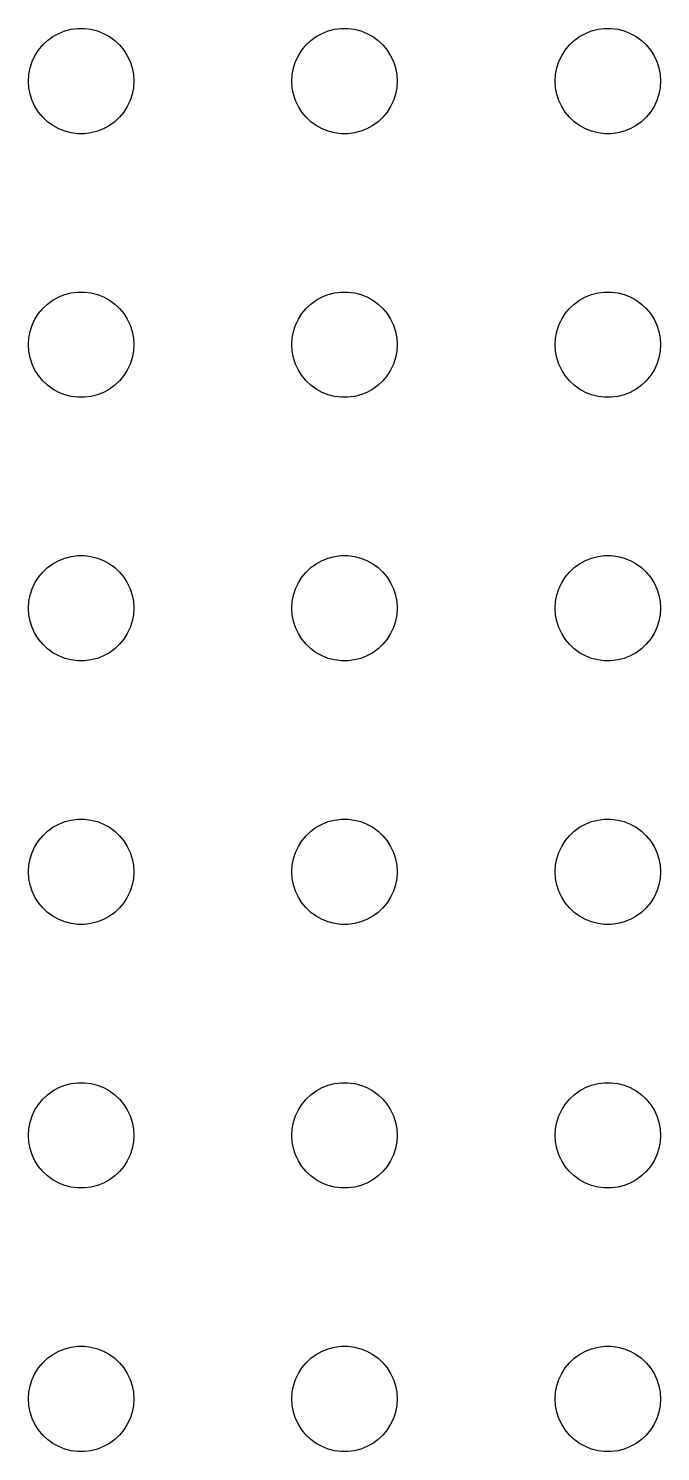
# Model space of a CAD drawing. Header units: metres. Extents: x -172 to 172, y -172 to 172.
# Drawn here: x 42 to 78, y -93 to -12 of the extents above; entities that cross this region are included whole.
import ezdxf

# ---------------------------------------------------------------- set-up
doc = ezdxf.new("R2010")
doc.units = ezdxf.units.M

msp = doc.modelspace()

# ---------------------------------------------------------------- linework, layer by layer
for p, q in [((43.7227, -12.2855), (44.0729, -12.1468)), ((44.0729, -12.1468), (44.4379, -12.0531)), ((44.4379, -12.0531), (44.8116, -12.0059)), ((44.8116, -12.0059), (45.1884, -12.0059)), ((45.1884, -12.0059), (45.5621, -12.0531)), ((45.5621, -12.0531), (45.927, -12.1468)), ((45.927, -12.1468), (46.2773, -12.2855)), ((58.7227, -12.2855), (59.0729, -12.1468)), ((59.0729, -12.1468), (59.4379, -12.0531)), ((59.4379, -12.0531), (59.8116, -12.0059)), ((59.8116, -12.0059), (60.1884, -12.0059)), ((60.1884, -12.0059), (60.5621, -12.0531)), ((60.5621, -12.0531), (60.927, -12.1468)), ((60.927, -12.1468), (61.2773, -12.2855)), ((73.7227, -12.2855), (74.073, -12.1468)), ((74.073, -12.1468), (74.4379, -12.0531)), ((74.4379, -12.0531), (74.8116, -12.0059)), ((74.8116, -12.0059), (75.1884, -12.0059)), ((75.1884, -12.0059), (75.5621, -12.0531)), ((75.5621, -12.0531), (75.927, -12.1468)), ((75.927, -12.1468), (76.2773, -12.2855)), ((42.5729, -13.2366), (42.8131, -12.9464)), ((42.8131, -12.9464), (43.0877, -12.6884)), ((43.0877, -12.6884), (43.3925, -12.467)), ((43.3925, -12.467), (43.7227, -12.2855)), ((46.2773, -12.2855), (46.6075, -12.467)), ((46.6075, -12.467), (46.9123, -12.6884)), ((46.9123, -12.6884), (47.1869, -12.9464)), ((47.1869, -12.9464), (47.427, -13.2366)), ((57.5729, -13.2366), (57.8131, -12.9464)), ((57.8131, -12.9464), (58.0877, -12.6884)), ((58.0877, -12.6884), (58.3925, -12.467)), ((58.3925, -12.467), (58.7227, -12.2855)), ((61.2773, -12.2855), (61.6075, -12.467)), ((61.6075, -12.467), (61.9123, -12.6884)), ((61.9123, -12.6884), (62.1869, -12.9464)), ((62.1869, -12.9464), (62.427, -13.2366)), ((72.573, -13.2366), (72.8131, -12.9464)), ((72.8131, -12.9464), (73.0877, -12.6884)), ((73.0877, -12.6884), (73.3925, -12.467)), ((73.3925, -12.467), (73.7227, -12.2855)), ((76.2773, -12.2855), (76.6075, -12.467)), ((76.6075, -12.467), (76.9123, -12.6884)), ((76.9123, -12.6884), (77.1869, -12.9464)), ((77.1869, -12.9464), (77.427, -13.2366)), ((42.2107, -13.8956), (42.3711, -13.5547)), ((42.3711, -13.5547), (42.5729, -13.2366)), ((47.427, -13.2366), (47.6289, -13.5547)), ((47.6289, -13.5547), (47.7893, -13.8956)), ((57.2107, -13.8956), (57.3711, -13.5547)), ((57.3711, -13.5547), (57.5729, -13.2366)), ((62.427, -13.2366), (62.6289, -13.5547)), ((62.6289, -13.5547), (62.7893, -13.8956)), ((72.2107, -13.8956), (72.3711, -13.5547)), ((72.3711, -13.5547), (72.573, -13.2366)), ((77.427, -13.2366), (77.6289, -13.5547)), ((77.6289, -13.5547), (77.7893, -13.8956)), ((42.0237, -14.624), (42.0942, -14.2539)), ((42.0942, -14.2539), (42.2107, -13.8956)), ((47.7893, -13.8956), (47.9057, -14.2539)), ((47.9057, -14.2539), (47.9763, -14.624)), ((57.0237, -14.624), (57.0942, -14.2539)), ((57.0942, -14.2539), (57.2107, -13.8956)), ((62.7893, -13.8956), (62.9057, -14.2539)), ((62.9057, -14.2539), (62.9763, -14.624)), ((72.0237, -14.624), (72.0943, -14.2539)), ((72.0943, -14.2539), (72.2107, -13.8956)), ((77.7893, -13.8956), (77.9057, -14.2539)), ((77.9057, -14.2539), (77.9763, -14.624)), ((42, -15), (42.0237, -14.624)), ((42.0237, -15.376), (42, -15)), ((42.0942, -15.7461), (42.0237, -15.376)), ((47.9763, -15.376), (47.9057, -15.7461)), ((47.9763, -14.624), (48, -15)), ((48, -15), (47.9763, -15.376)), ((57, -15), (57.0237, -14.624)), ((57.0237, -15.376), (57, -15)), ((57.0942, -15.7461), (57.0237, -15.376)), ((62.9763, -15.376), (62.9057, -15.7461)), ((62.9763, -14.624), (63, -15)), ((63, -15), (62.9763, -15.376)), ((72, -15), (72.0237, -14.624)), ((72.0237, -15.376), (72, -15)), ((72.0943, -15.7461), (72.0237, -15.376)), ((77.9763, -15.376), (77.9057, -15.7461)), ((77.9763, -14.624), (78, -15)), ((78, -15), (77.9763, -15.376)), ((42.2107, -16.1044), (42.0942, -15.7461)), ((42.3711, -16.4453), (42.2107, -16.1044)), ((47.7893, -16.1044), (47.6289, -16.4453)), ((47.9057, -15.7461), (47.7893, -16.1044)), ((57.2107, -16.1044), (57.0942, -15.7461)), ((57.3711, -16.4453), (57.2107, -16.1044)), ((62.7893, -16.1044), (62.6289, -16.4453)), ((62.9057, -15.7461), (62.7893, -16.1044)), ((72.2107, -16.1044), (72.0943, -15.7461)), ((72.3711, -16.4453), (72.2107, -16.1044)), ((77.7893, -16.1044), (77.6289, -16.4453)), ((77.9057, -15.7461), (77.7893, -16.1044)), ((42.5729, -16.7634), (42.3711, -16.4453)), ((42.8131, -17.0536), (42.5729, -16.7634)), ((47.427, -16.7634), (47.1869, -17.0536)), ((47.6289, -16.4453), (47.427, -16.7634)), ((57.5729, -16.7634), (57.3711, -16.4453)), ((57.8131, -17.0536), (57.5729, -16.7634)), ((62.427, -16.7634), (62.1869, -17.0536)), ((62.6289, -16.4453), (62.427, -16.7634)), ((72.573, -16.7634), (72.3711, -16.4453)), ((72.8131, -17.0536), (72.573, -16.7634)), ((77.427, -16.7634), (77.1869, -17.0536)), ((77.6289, -16.4453), (77.427, -16.7634)), ((43.0877, -17.3115), (42.8131, -17.0536)), ((43.3925, -17.533), (43.0877, -17.3115)), ((43.7227, -17.7145), (43.3925, -17.533)), ((44.0729, -17.8532), (43.7227, -17.7145)), ((46.2773, -17.7145), (45.927, -17.8532)), ((46.6075, -17.533), (46.2773, -17.7145)), ((46.9123, -17.3115), (46.6075, -17.533)), ((47.1869, -17.0536), (46.9123, -17.3115)), ((58.0877, -17.3115), (57.8131, -17.0536)), ((58.3925, -17.533), (58.0877, -17.3115)), ((58.7227, -17.7145), (58.3925, -17.533)), ((59.0729, -17.8532), (58.7227, -17.7145)), ((61.2773, -17.7145), (60.927, -17.8532)), ((61.6075, -17.533), (61.2773, -17.7145)), ((61.9123, -17.3115), (61.6075, -17.533)), ((62.1869, -17.0536), (61.9123, -17.3115)), ((73.0877, -17.3115), (72.8131, -17.0536)), ((73.3925, -17.533), (73.0877, -17.3115)), ((73.7227, -17.7145), (73.3925, -17.533)), ((74.073, -17.8532), (73.7227, -17.7145)), ((76.2773, -17.7145), (75.927, -17.8532)), ((76.6075, -17.533), (76.2773, -17.7145)), ((76.9123, -17.3115), (76.6075, -17.533)), ((77.1869, -17.0536), (76.9123, -17.3115)), ((44.4379, -17.9469), (44.0729, -17.8532)), ((44.8116, -17.9941), (44.4379, -17.9469)), ((45.1884, -17.9941), (44.8116, -17.9941)), ((45.5621, -17.9469), (45.1884, -17.9941)), ((45.927, -17.8532), (45.5621, -17.9469)), ((59.4379, -17.9469), (59.0729, -17.8532)), ((59.8116, -17.9941), (59.4379, -17.9469)), ((60.1884, -17.9941), (59.8116, -17.9941)), ((60.5621, -17.9469), (60.1884, -17.9941)), ((60.927, -17.8532), (60.5621, -17.9469)), ((74.4379, -17.9469), (74.073, -17.8532)), ((74.8116, -17.9941), (74.4379, -17.9469)), ((75.1884, -17.9941), (74.8116, -17.9941)), ((75.5621, -17.9469), (75.1884, -17.9941)), ((75.927, -17.8532), (75.5621, -17.9469)), ((43.0877, -27.6884), (43.3925, -27.467)), ((43.3925, -27.467), (43.7227, -27.2855)), ((43.7227, -27.2855), (44.0729, -27.1468)), ((44.0729, -27.1468), (44.4379, -27.0531)), ((44.4379, -27.0531), (44.8116, -27.0059)), ((44.8116, -27.0059), (45.1884, -27.0059)), ((45.1884, -27.0059), (45.5621, -27.0531)), ((45.5621, -27.0531), (45.927, -27.1468)), ((45.927, -27.1468), (46.2773, -27.2855)), ((46.2773, -27.2855), (46.6075, -27.467)), ((46.6075, -27.467), (46.9123, -27.6884)), ((58.0877, -27.6884), (58.3925, -27.467)), ((58.3925, -27.467), (58.7227, -27.2855)), ((58.7227, -27.2855), (59.0729, -27.1468)), ((59.0729, -27.1468), (59.4379, -27.0531)), ((59.4379, -27.0531), (59.8116, -27.0059)), ((59.8116, -27.0059), (60.1884, -27.0059)), ((60.1884, -27.0059), (60.5621, -27.0531)), ((60.5621, -27.0531), (60.927, -27.1468)), ((60.927, -27.1468), (61.2773, -27.2855)), ((61.2773, -27.2855), (61.6075, -27.467)), ((61.6075, -27.467), (61.9123, -27.6884)), ((73.0877, -27.6884), (73.3925, -27.467)), ((73.3925, -27.467), (73.7227, -27.2855)), ((73.7227, -27.2855), (74.073, -27.1468)), ((74.073, -27.1468), (74.4379, -27.0531)), ((74.4379, -27.0531), (74.8116, -27.0059)), ((74.8116, -27.0059), (75.1884, -27.0059)), ((75.1884, -27.0059), (75.5621, -27.0531)), ((75.5621, -27.0531), (75.927, -27.1468)), ((75.927, -27.1468), (76.2773, -27.2855)), ((76.2773, -27.2855), (76.6075, -27.467)), ((76.6075, -27.467), (76.9123, -27.6884)), ((42.3711, -28.5547), (42.5729, -28.2366)), ((42.5729, -28.2366), (42.8131, -27.9464)), ((42.8131, -27.9464), (43.0877, -27.6884)), ((46.9123, -27.6884), (47.1869, -27.9464)), ((47.1869, -27.9464), (47.427, -28.2366)), ((47.427, -28.2366), (47.6289, -28.5547)), ((57.3711, -28.5547), (57.5729, -28.2366)), ((57.5729, -28.2366), (57.8131, -27.9464)), ((57.8131, -27.9464), (58.0877, -27.6884)), ((61.9123, -27.6884), (62.1869, -27.9464)), ((62.1869, -27.9464), (62.427, -28.2366)), ((62.427, -28.2366), (62.6289, -28.5547)), ((72.3711, -28.5547), (72.573, -28.2366)), ((72.573, -28.2366), (72.8131, -27.9464)), ((72.8131, -27.9464), (73.0877, -27.6884)), ((76.9123, -27.6884), (77.1869, -27.9464)), ((77.1869, -27.9464), (77.427, -28.2366)), ((77.427, -28.2366), (77.6289, -28.5547)), ((42.0942, -29.2539), (42.2107, -28.8956)), ((42.2107, -28.8956), (42.3711, -28.5547)), ((47.6289, -28.5547), (47.7893, -28.8956)), ((47.7893, -28.8956), (47.9057, -29.2539)), ((57.0942, -29.2539), (57.2107, -28.8956)), ((57.2107, -28.8956), (57.3711, -28.5547)), ((62.6289, -28.5547), (62.7893, -28.8956)), ((62.7893, -28.8956), (62.9057, -29.2539)), ((72.0943, -29.2539), (72.2107, -28.8956)), ((72.2107, -28.8956), (72.3711, -28.5547)), ((77.6289, -28.5547), (77.7893, -28.8956)), ((77.7893, -28.8956), (77.9057, -29.2539)), ((42, -30), (42.0237, -29.624)), ((42.0237, -29.624), (42.0942, -29.2539)), ((47.9057, -29.2539), (47.9763, -29.624)), ((47.9763, -29.624), (48, -30)), ((57, -30), (57.0237, -29.624)), ((57.0237, -29.624), (57.0942, -29.2539)), ((62.9057, -29.2539), (62.9763, -29.624)), ((62.9763, -29.624), (63, -30)), ((72, -30), (72.0237, -29.624)), ((72.0237, -29.624), (72.0943, -29.2539)), ((77.9057, -29.2539), (77.9763, -29.624)), ((77.9763, -29.624), (78, -30)), ((42.0237, -30.376), (42, -30)), ((42.0942, -30.7461), (42.0237, -30.376)), ((42.2107, -31.1044), (42.0942, -30.7461)), ((47.9057, -30.7461), (47.7893, -31.1044)), ((47.9763, -30.376), (47.9057, -30.7461)), ((48, -30), (47.9763, -30.376)), ((57.0237, -30.376), (57, -30)), ((57.0942, -30.7461), (57.0237, -30.376)), ((57.2107, -31.1044), (57.0942, -30.7461)), ((62.9057, -30.7461), (62.7893, -31.1044)), ((62.9763, -30.376), (62.9057, -30.7461)), ((63, -30), (62.9763, -30.376)), ((72.0237, -30.376), (72, -30)), ((72.0943, -30.7461), (72.0237, -30.376)), ((72.2107, -31.1044), (72.0943, -30.7461)), ((77.9057, -30.7461), (77.7893, -31.1044)), ((77.9763, -30.376), (77.9057, -30.7461)), ((78, -30), (77.9763, -30.376)), ((42.3711, -31.4453), (42.2107, -31.1044)), ((42.5729, -31.7634), (42.3711, -31.4453)), ((47.6289, -31.4453), (47.427, -31.7634)), ((47.7893, -31.1044), (47.6289, -31.4453)), ((57.3711, -31.4453), (57.2107, -31.1044)), ((57.5729, -31.7634), (57.3711, -31.4453)), ((62.6289, -31.4453), (62.427, -31.7634)), ((62.7893, -31.1044), (62.6289, -31.4453)), ((72.3711, -31.4453), (72.2107, -31.1044)), ((72.573, -31.7634), (72.3711, -31.4453)), ((77.6289, -31.4453), (77.427, -31.7634)), ((77.7893, -31.1044), (77.6289, -31.4453)), ((42.8131, -32.0536), (42.5729, -31.7634)), ((43.0877, -32.3115), (42.8131, -32.0536)), ((43.3925, -32.533), (43.0877, -32.3115)), ((46.9123, -32.3115), (46.6075, -32.533)), ((47.1869, -32.0536), (46.9123, -32.3115)), ((47.427, -31.7634), (47.1869, -32.0536)), ((57.8131, -32.0536), (57.5729, -31.7634)), ((58.0877, -32.3115), (57.8131, -32.0536)), ((58.3925, -32.533), (58.0877, -32.3115)), ((61.9123, -32.3115), (61.6075, -32.533)), ((62.1869, -32.0536), (61.9123, -32.3115)), ((62.427, -31.7634), (62.1869, -32.0536)), ((72.8131, -32.0536), (72.573, -31.7634)), ((73.0877, -32.3115), (72.8131, -32.0536)), ((73.3925, -32.533), (73.0877, -32.3115)), ((76.9123, -32.3115), (76.6075, -32.533)), ((77.1869, -32.0536), (76.9123, -32.3115)), ((77.427, -31.7634), (77.1869, -32.0536)), ((43.7227, -32.7145), (43.3925, -32.533)), ((44.0729, -32.8532), (43.7227, -32.7145)), ((44.4379, -32.9469), (44.0729, -32.8532)), ((44.8116, -32.9941), (44.4379, -32.9469)), ((45.1884, -32.9941), (44.8116, -32.9941)), ((45.5621, -32.9469), (45.1884, -32.9941)), ((45.927, -32.8532), (45.5621, -32.9469)), ((46.2773, -32.7145), (45.927, -32.8532)), ((46.6075, -32.533), (46.2773, -32.7145)), ((58.7227, -32.7145), (58.3925, -32.533)), ((59.0729, -32.8532), (58.7227, -32.7145)), ((59.4379, -32.9469), (59.0729, -32.8532)), ((59.8116, -32.9941), (59.4379, -32.9469)), ((60.1884, -32.9941), (59.8116, -32.9941)), ((60.5621, -32.9469), (60.1884, -32.9941)), ((60.927, -32.8532), (60.5621, -32.9469)), ((61.2773, -32.7145), (60.927, -32.8532)), ((61.6075, -32.533), (61.2773, -32.7145)), ((73.7227, -32.7145), (73.3925, -32.533)), ((74.073, -32.8532), (73.7227, -32.7145)), ((74.4379, -32.9469), (74.073, -32.8532)), ((74.8116, -32.9941), (74.4379, -32.9469)), ((75.1884, -32.9941), (74.8116, -32.9941)), ((75.5621, -32.9469), (75.1884, -32.9941)), ((75.927, -32.8532), (75.5621, -32.9469)), ((76.2773, -32.7145), (75.927, -32.8532)), ((76.6075, -32.533), (76.2773, -32.7145)), ((44.0729, -42.1468), (44.4379, -42.0531)), ((44.4379, -42.0531), (44.8116, -42.0059)), ((44.8116, -42.0059), (45.1884, -42.0059)), ((45.1884, -42.0059), (45.5621, -42.0531)), ((45.5621, -42.0531), (45.927, -42.1468)), ((59.0729, -42.1468), (59.4379, -42.0531)), ((59.4379, -42.0531), (59.8116, -42.0059)), ((59.8116, -42.0059), (60.1884, -42.0059)), ((60.1884, -42.0059), (60.5621, -42.0531)), ((60.5621, -42.0531), (60.927, -42.1468)), ((74.073, -42.1468), (74.4379, -42.0531)), ((74.4379, -42.0531), (74.8116, -42.0059)), ((74.8116, -42.0059), (75.1884, -42.0059)), ((75.1884, -42.0059), (75.5621, -42.0531)), ((75.5621, -42.0531), (75.927, -42.1468)), ((42.8131, -42.9464), (43.0877, -42.6885)), ((43.0877, -42.6885), (43.3925, -42.467)), ((43.3925, -42.467), (43.7227, -42.2855)), ((43.7227, -42.2855), (44.0729, -42.1468)), ((45.927, -42.1468), (46.2773, -42.2855)), ((46.2773, -42.2855), (46.6075, -42.467)), ((46.6075, -42.467), (46.9123, -42.6885)), ((46.9123, -42.6885), (47.1869, -42.9464)), ((57.8131, -42.9464), (58.0877, -42.6885)), ((58.0877, -42.6885), (58.3925, -42.467)), ((58.3925, -42.467), (58.7227, -42.2855)), ((58.7227, -42.2855), (59.0729, -42.1468)), ((60.927, -42.1468), (61.2773, -42.2855)), ((61.2773, -42.2855), (61.6075, -42.467)), ((61.6075, -42.467), (61.9123, -42.6885)), ((61.9123, -42.6885), (62.1869, -42.9464)), ((72.8131, -42.9464), (73.0877, -42.6885)), ((73.0877, -42.6885), (73.3925, -42.467)), ((73.3925, -42.467), (73.7227, -42.2855)), ((73.7227, -42.2855), (74.073, -42.1468)), ((75.927, -42.1468), (76.2773, -42.2855)), ((76.2773, -42.2855), (76.6075, -42.467)), ((76.6075, -42.467), (76.9123, -42.6885)), ((76.9123, -42.6885), (77.1869, -42.9464)), ((42.2107, -43.8956), (42.3711, -43.5547)), ((42.3711, -43.5547), (42.5729, -43.2366)), ((42.5729, -43.2366), (42.8131, -42.9464)), ((47.1869, -42.9464), (47.427, -43.2366)), ((47.427, -43.2366), (47.6289, -43.5547)), ((47.6289, -43.5547), (47.7893, -43.8956)), ((57.2107, -43.8956), (57.3711, -43.5547)), ((57.3711, -43.5547), (57.5729, -43.2366)), ((57.5729, -43.2366), (57.8131, -42.9464)), ((62.1869, -42.9464), (62.427, -43.2366)), ((62.427, -43.2366), (62.6289, -43.5547)), ((62.6289, -43.5547), (62.7893, -43.8956)), ((72.2107, -43.8956), (72.3711, -43.5547)), ((72.3711, -43.5547), (72.573, -43.2366)), ((72.573, -43.2366), (72.8131, -42.9464)), ((77.1869, -42.9464), (77.427, -43.2366)), ((77.427, -43.2366), (77.6289, -43.5547)), ((77.6289, -43.5547), (77.7893, -43.8956)), ((42.0237, -44.624), (42.0942, -44.2539)), ((42.0942, -44.2539), (42.2107, -43.8956)), ((47.7893, -43.8956), (47.9057, -44.2539)), ((47.9057, -44.2539), (47.9763, -44.624)), ((57.0237, -44.624), (57.0942, -44.2539)), ((57.0942, -44.2539), (57.2107, -43.8956)), ((62.7893, -43.8956), (62.9057, -44.2539)), ((62.9057, -44.2539), (62.9763, -44.624)), ((72.0237, -44.624), (72.0943, -44.2539)), ((72.0943, -44.2539), (72.2107, -43.8956)), ((77.7893, -43.8956), (77.9057, -44.2539)), ((77.9057, -44.2539), (77.9763, -44.624)), ((42, -45), (42.0237, -44.624)), ((42.0237, -45.376), (42, -45)), ((47.9763, -44.624), (48, -45)), ((48, -45), (47.9763, -45.376)), ((57, -45), (57.0237, -44.624)), ((57.0237, -45.376), (57, -45)), ((62.9763, -44.624), (63, -45)), ((63, -45), (62.9763, -45.376)), ((72, -45), (72.0237, -44.624)), ((72.0237, -45.376), (72, -45)), ((77.9763, -44.624), (78, -45)), ((78, -45), (77.9763, -45.376)), ((42.0942, -45.7461), (42.0237, -45.376)), ((42.2107, -46.1044), (42.0942, -45.7461)), ((42.3711, -46.4453), (42.2107, -46.1044)), ((47.7893, -46.1044), (47.6289, -46.4453)), ((47.9057, -45.7461), (47.7893, -46.1044)), ((47.9763, -45.376), (47.9057, -45.7461)), ((57.0942, -45.7461), (57.0237, -45.376)), ((57.2107, -46.1044), (57.0942, -45.7461)), ((57.3711, -46.4453), (57.2107, -46.1044)), ((62.7893, -46.1044), (62.6289, -46.4453)), ((62.9057, -45.7461), (62.7893, -46.1044)), ((62.9763, -45.376), (62.9057, -45.7461)), ((72.0943, -45.7461), (72.0237, -45.376)), ((72.2107, -46.1044), (72.0943, -45.7461)), ((72.3711, -46.4453), (72.2107, -46.1044)), ((77.7893, -46.1044), (77.6289, -46.4453)), ((77.9057, -45.7461), (77.7893, -46.1044)), ((77.9763, -45.376), (77.9057, -45.7461)), ((42.5729, -46.7634), (42.3711, -46.4453)), ((42.8131, -47.0536), (42.5729, -46.7634)), ((47.427, -46.7634), (47.1869, -47.0536)), ((47.6289, -46.4453), (47.427, -46.7634)), ((57.5729, -46.7634), (57.3711, -46.4453)), ((57.8131, -47.0536), (57.5729, -46.7634)), ((62.427, -46.7634), (62.1869, -47.0536)), ((62.6289, -46.4453), (62.427, -46.7634)), ((72.573, -46.7634), (72.3711, -46.4453)), ((72.8131, -47.0536), (72.573, -46.7634)), ((77.427, -46.7634), (77.1869, -47.0536)), ((77.6289, -46.4453), (77.427, -46.7634)), ((43.0877, -47.3115), (42.8131, -47.0536)), ((43.3925, -47.533), (43.0877, -47.3115)), ((43.7227, -47.7145), (43.3925, -47.533)), ((44.0729, -47.8532), (43.7227, -47.7145)), ((46.2773, -47.7145), (45.927, -47.8532)), ((46.6075, -47.533), (46.2773, -47.7145)), ((46.9123, -47.3115), (46.6075, -47.533)), ((47.1869, -47.0536), (46.9123, -47.3115)), ((58.0877, -47.3115), (57.8131, -47.0536)), ((58.3925, -47.533), (58.0877, -47.3115)), ((58.7227, -47.7145), (58.3925, -47.533)), ((59.0729, -47.8532), (58.7227, -47.7145)), ((61.2773, -47.7145), (60.927, -47.8532)), ((61.6075, -47.533), (61.2773, -47.7145)), ((61.9123, -47.3115), (61.6075, -47.533)), ((62.1869, -47.0536), (61.9123, -47.3115)), ((73.0877, -47.3115), (72.8131, -47.0536)), ((73.3925, -47.533), (73.0877, -47.3115)), ((73.7227, -47.7145), (73.3925, -47.533)), ((74.073, -47.8532), (73.7227, -47.7145)), ((76.2773, -47.7145), (75.927, -47.8532)), ((76.6075, -47.533), (76.2773, -47.7145)), ((76.9123, -47.3115), (76.6075, -47.533)), ((77.1869, -47.0536), (76.9123, -47.3115)), ((44.4379, -47.9469), (44.0729, -47.8532)), ((44.8116, -47.9941), (44.4379, -47.9469)), ((45.1884, -47.9941), (44.8116, -47.9941)), ((45.5621, -47.9469), (45.1884, -47.9941)), ((45.927, -47.8532), (45.5621, -47.9469)), ((59.4379, -47.9469), (59.0729, -47.8532)), ((59.8116, -47.9941), (59.4379, -47.9469)), ((60.1884, -47.9941), (59.8116, -47.9941)), ((60.5621, -47.9469), (60.1884, -47.9941)), ((60.927, -47.8532), (60.5621, -47.9469)), ((74.4379, -47.9469), (74.073, -47.8532)), ((74.8116, -47.9941), (74.4379, -47.9469)), ((75.1884, -47.9941), (74.8116, -47.9941)), ((75.5621, -47.9469), (75.1884, -47.9941)), ((75.927, -47.8532), (75.5621, -47.9469)), ((43.0877, -57.6885), (43.3925, -57.467)), ((43.3925, -57.467), (43.7227, -57.2855)), ((43.7227, -57.2855), (44.0729, -57.1468)), ((44.0729, -57.1468), (44.4379, -57.0531)), ((44.4379, -57.0531), (44.8116, -57.0059)), ((44.8116, -57.0059), (45.1884, -57.0059)), ((45.1884, -57.0059), (45.5621, -57.0531)), ((45.5621, -57.0531), (45.927, -57.1468)), ((45.927, -57.1468), (46.2773, -57.2855)), ((46.2773, -57.2855), (46.6075, -57.467)), ((46.6075, -57.467), (46.9123, -57.6885)), ((58.0877, -57.6885), (58.3925, -57.467)), ((58.3925, -57.467), (58.7227, -57.2855)), ((58.7227, -57.2855), (59.0729, -57.1468)), ((59.0729, -57.1468), (59.4379, -57.0531)), ((59.4379, -57.0531), (59.8116, -57.0059)), ((59.8116, -57.0059), (60.1884, -57.0059)), ((60.1884, -57.0059), (60.5621, -57.0531)), ((60.5621, -57.0531), (60.927, -57.1468)), ((60.927, -57.1468), (61.2773, -57.2855)), ((61.2773, -57.2855), (61.6075, -57.467)), ((61.6075, -57.467), (61.9123, -57.6885)), ((73.0877, -57.6885), (73.3925, -57.467)), ((73.3925, -57.467), (73.7227, -57.2855)), ((73.7227, -57.2855), (74.073, -57.1468)), ((74.073, -57.1468), (74.4379, -57.0531)), ((74.4379, -57.0531), (74.8116, -57.0059)), ((74.8116, -57.0059), (75.1884, -57.0059)), ((75.1884, -57.0059), (75.5621, -57.0531)), ((75.5621, -57.0531), (75.927, -57.1468)), ((75.927, -57.1468), (76.2773, -57.2855)), ((76.2773, -57.2855), (76.6075, -57.467)), ((76.6075, -57.467), (76.9123, -57.6885)), ((42.3711, -58.5547), (42.5729, -58.2366)), ((42.5729, -58.2366), (42.8131, -57.9464)), ((42.8131, -57.9464), (43.0877, -57.6885)), ((46.9123, -57.6885), (47.1869, -57.9464)), ((47.1869, -57.9464), (47.427, -58.2366)), ((47.427, -58.2366), (47.6289, -58.5547)), ((57.3711, -58.5547), (57.5729, -58.2366)), ((57.5729, -58.2366), (57.8131, -57.9464)), ((57.8131, -57.9464), (58.0877, -57.6885)), ((61.9123, -57.6885), (62.1869, -57.9464)), ((62.1869, -57.9464), (62.427, -58.2366)), ((62.427, -58.2366), (62.6289, -58.5547)), ((72.3711, -58.5547), (72.573, -58.2366)), ((72.573, -58.2366), (72.8131, -57.9464)), ((72.8131, -57.9464), (73.0877, -57.6885)), ((76.9123, -57.6885), (77.1869, -57.9464)), ((77.1869, -57.9464), (77.427, -58.2366)), ((77.427, -58.2366), (77.6289, -58.5547)), ((42.0942, -59.2539), (42.2107, -58.8956)), ((42.2107, -58.8956), (42.3711, -58.5547)), ((47.6289, -58.5547), (47.7893, -58.8956)), ((47.7893, -58.8956), (47.9057, -59.2539)), ((57.0942, -59.2539), (57.2107, -58.8956)), ((57.2107, -58.8956), (57.3711, -58.5547)), ((62.6289, -58.5547), (62.7893, -58.8956)), ((62.7893, -58.8956), (62.9057, -59.2539)), ((72.0943, -59.2539), (72.2107, -58.8956)), ((72.2107, -58.8956), (72.3711, -58.5547)), ((77.6289, -58.5547), (77.7893, -58.8956)), ((77.7893, -58.8956), (77.9057, -59.2539)), ((42, -60), (42.0237, -59.624)), ((42.0237, -59.624), (42.0942, -59.2539)), ((47.9057, -59.2539), (47.9763, -59.624)), ((47.9763, -59.624), (48, -60)), ((57, -60), (57.0237, -59.624)), ((57.0237, -59.624), (57.0942, -59.2539)), ((62.9057, -59.2539), (62.9763, -59.624)), ((62.9763, -59.624), (63, -60)), ((72, -60), (72.0237, -59.624)), ((72.0237, -59.624), (72.0943, -59.2539)), ((77.9057, -59.2539), (77.9763, -59.624)), ((77.9763, -59.624), (78, -60)), ((42.0237, -60.376), (42, -60)), ((42.0942, -60.7461), (42.0237, -60.376)), ((47.9763, -60.376), (47.9057, -60.7461)), ((48, -60), (47.9763, -60.376)), ((57.0237, -60.376), (57, -60)), ((57.0942, -60.7461), (57.0237, -60.376)), ((62.9763, -60.376), (62.9057, -60.7461)), ((63, -60), (62.9763, -60.376)), ((72.0237, -60.376), (72, -60)), ((72.0943, -60.7461), (72.0237, -60.376)), ((77.9763, -60.376), (77.9057, -60.7461)), ((78, -60), (77.9763, -60.376)), ((42.2107, -61.1044), (42.0942, -60.7461)), ((42.3711, -61.4453), (42.2107, -61.1044)), ((42.5729, -61.7634), (42.3711, -61.4453)), ((47.6289, -61.4453), (47.427, -61.7634)), ((47.7893, -61.1044), (47.6289, -61.4453)), ((47.9057, -60.7461), (47.7893, -61.1044)), ((57.2107, -61.1044), (57.0942, -60.7461)), ((57.3711, -61.4453), (57.2107, -61.1044)), ((57.5729, -61.7634), (57.3711, -61.4453)), ((62.6289, -61.4453), (62.427, -61.7634)), ((62.7893, -61.1044), (62.6289, -61.4453)), ((62.9057, -60.7461), (62.7893, -61.1044)), ((72.2107, -61.1044), (72.0943, -60.7461)), ((72.3711, -61.4453), (72.2107, -61.1044)), ((72.573, -61.7634), (72.3711, -61.4453)), ((77.6289, -61.4453), (77.427, -61.7634)), ((77.7893, -61.1044), (77.6289, -61.4453)), ((77.9057, -60.7461), (77.7893, -61.1044)), ((42.8131, -62.0536), (42.5729, -61.7634)), ((43.0877, -62.3115), (42.8131, -62.0536)), ((43.3925, -62.533), (43.0877, -62.3115)), ((46.9123, -62.3115), (46.6075, -62.533)), ((47.1869, -62.0536), (46.9123, -62.3115)), ((47.427, -61.7634), (47.1869, -62.0536)), ((57.8131, -62.0536), (57.5729, -61.7634)), ((58.0877, -62.3115), (57.8131, -62.0536)), ((58.3925, -62.533), (58.0877, -62.3115)), ((61.9123, -62.3115), (61.6075, -62.533)), ((62.1869, -62.0536), (61.9123, -62.3115)), ((62.427, -61.7634), (62.1869, -62.0536)), ((72.8131, -62.0536), (72.573, -61.7634)), ((73.0877, -62.3115), (72.8131, -62.0536)), ((73.3925, -62.533), (73.0877, -62.3115)), ((76.9123, -62.3115), (76.6075, -62.533)), ((77.1869, -62.0536), (76.9123, -62.3115)), ((77.427, -61.7634), (77.1869, -62.0536)), ((43.7227, -62.7145), (43.3925, -62.533)), ((44.0729, -62.8532), (43.7227, -62.7145)), ((44.4379, -62.9469), (44.0729, -62.8532)), ((44.8116, -62.9941), (44.4379, -62.9469)), ((45.1884, -62.9941), (44.8116, -62.9941)), ((45.5621, -62.9469), (45.1884, -62.9941)), ((45.927, -62.8532), (45.5621, -62.9469)), ((46.2773, -62.7145), (45.927, -62.8532)), ((46.6075, -62.533), (46.2773, -62.7145)), ((58.7227, -62.7145), (58.3925, -62.533)), ((59.0729, -62.8532), (58.7227, -62.7145)), ((59.4379, -62.9469), (59.0729, -62.8532)), ((59.8116, -62.9941), (59.4379, -62.9469)), ((60.1884, -62.9941), (59.8116, -62.9941)), ((60.5621, -62.9469), (60.1884, -62.9941)), ((60.927, -62.8532), (60.5621, -62.9469)), ((61.2773, -62.7145), (60.927, -62.8532)), ((61.6075, -62.533), (61.2773, -62.7145)), ((73.7227, -62.7145), (73.3925, -62.533)), ((74.073, -62.8532), (73.7227, -62.7145)), ((74.4379, -62.9469), (74.073, -62.8532)), ((74.8116, -62.9941), (74.4379, -62.9469)), ((75.1884, -62.9941), (74.8116, -62.9941)), ((75.5621, -62.9469), (75.1884, -62.9941)), ((75.927, -62.8532), (75.5621, -62.9469)), ((76.2773, -62.7145), (75.927, -62.8532)), ((76.6075, -62.533), (76.2773, -62.7145)), ((44.0729, -72.1468), (44.4379, -72.0531)), ((44.4379, -72.0531), (44.8116, -72.0059)), ((44.8116, -72.0059), (45.1884, -72.0059)), ((45.1884, -72.0059), (45.5621, -72.0531)), ((45.5621, -72.0531), (45.927, -72.1468)), ((59.0729, -72.1468), (59.4379, -72.0531)), ((59.4379, -72.0531), (59.8116, -72.0059)), ((59.8116, -72.0059), (60.1884, -72.0059)), ((60.1884, -72.0059), (60.5621, -72.0531)), ((60.5621, -72.0531), (60.927, -72.1468)), ((74.073, -72.1468), (74.4379, -72.0531)), ((74.4379, -72.0531), (74.8116, -72.0059)), ((74.8116, -72.0059), (75.1884, -72.0059)), ((75.1884, -72.0059), (75.5621, -72.0531)), ((75.5621, -72.0531), (75.927, -72.1468)), ((42.8131, -72.9464), (43.0877, -72.6885)), ((43.0877, -72.6885), (43.3925, -72.467)), ((43.3925, -72.467), (43.7227, -72.2855)), ((43.7227, -72.2855), (44.0729, -72.1468)), ((45.927, -72.1468), (46.2773, -72.2855)), ((46.2773, -72.2855), (46.6075, -72.467)), ((46.6075, -72.467), (46.9123, -72.6885)), ((46.9123, -72.6885), (47.1869, -72.9464)), ((57.8131, -72.9464), (58.0877, -72.6885)), ((58.0877, -72.6885), (58.3925, -72.467)), ((58.3925, -72.467), (58.7227, -72.2855)), ((58.7227, -72.2855), (59.0729, -72.1468)), ((60.927, -72.1468), (61.2773, -72.2855)), ((61.2773, -72.2855), (61.6075, -72.467)), ((61.6075, -72.467), (61.9123, -72.6885)), ((61.9123, -72.6885), (62.1869, -72.9464)), ((72.8131, -72.9464), (73.0877, -72.6885)), ((73.0877, -72.6885), (73.3925, -72.467)), ((73.3925, -72.467), (73.7227, -72.2855)), ((73.7227, -72.2855), (74.073, -72.1468)), ((75.927, -72.1468), (76.2773, -72.2855)), ((76.2773, -72.2855), (76.6075, -72.467)), ((76.6075, -72.467), (76.9123, -72.6885)), ((76.9123, -72.6885), (77.1869, -72.9464)), ((42.2107, -73.8956), (42.3711, -73.5547)), ((42.3711, -73.5547), (42.5729, -73.2366)), ((42.5729, -73.2366), (42.8131, -72.9464)), ((47.1869, -72.9464), (47.427, -73.2366)), ((47.427, -73.2366), (47.6289, -73.5547)), ((47.6289, -73.5547), (47.7893, -73.8956)), ((57.2107, -73.8956), (57.3711, -73.5547)), ((57.3711, -73.5547), (57.5729, -73.2366)), ((57.5729, -73.2366), (57.8131, -72.9464)), ((62.1869, -72.9464), (62.427, -73.2366)), ((62.427, -73.2366), (62.6289, -73.5547)), ((62.6289, -73.5547), (62.7893, -73.8956)), ((72.2107, -73.8956), (72.3711, -73.5547)), ((72.3711, -73.5547), (72.573, -73.2366)), ((72.573, -73.2366), (72.8131, -72.9464)), ((77.1869, -72.9464), (77.427, -73.2366)), ((77.427, -73.2366), (77.6289, -73.5547)), ((77.6289, -73.5547), (77.7893, -73.8956)), ((42.0237, -74.624), (42.0942, -74.2539)), ((42.0942, -74.2539), (42.2107, -73.8956)), ((47.7893, -73.8956), (47.9057, -74.2539)), ((47.9057, -74.2539), (47.9763, -74.624)), ((57.0237, -74.624), (57.0942, -74.2539)), ((57.0942, -74.2539), (57.2107, -73.8956)), ((62.7893, -73.8956), (62.9057, -74.2539)), ((62.9057, -74.2539), (62.9763, -74.624)), ((72.0237, -74.624), (72.0943, -74.2539)), ((72.0943, -74.2539), (72.2107, -73.8956)), ((77.7893, -73.8956), (77.9057, -74.2539)), ((77.9057, -74.2539), (77.9763, -74.624)), ((42, -75), (42.0237, -74.624)), ((42.0237, -75.376), (42, -75)), ((47.9763, -74.624), (48, -75)), ((48, -75), (47.9763, -75.376)), ((57, -75), (57.0237, -74.624)), ((57.0237, -75.376), (57, -75)), ((62.9763, -74.624), (63, -75)), ((63, -75), (62.9763, -75.376)), ((72, -75), (72.0237, -74.624)), ((72.0237, -75.376), (72, -75)), ((77.9763, -74.624), (78, -75)), ((78, -75), (77.9763, -75.376)), ((42.0942, -75.7461), (42.0237, -75.376)), ((42.2107, -76.1044), (42.0942, -75.7461)), ((42.3711, -76.4453), (42.2107, -76.1044)), ((47.7893, -76.1044), (47.6289, -76.4453)), ((47.9057, -75.7461), (47.7893, -76.1044)), ((47.9763, -75.376), (47.9057, -75.7461)), ((57.0942, -75.7461), (57.0237, -75.376)), ((57.2107, -76.1044), (57.0942, -75.7461)), ((57.3711, -76.4453), (57.2107, -76.1044)), ((62.7893, -76.1044), (62.6289, -76.4453)), ((62.9057, -75.7461), (62.7893, -76.1044)), ((62.9763, -75.376), (62.9057, -75.7461)), ((72.0943, -75.7461), (72.0237, -75.376)), ((72.2107, -76.1044), (72.0943, -75.7461)), ((72.3711, -76.4453), (72.2107, -76.1044)), ((77.7893, -76.1044), (77.6289, -76.4453)), ((77.9057, -75.7461), (77.7893, -76.1044)), ((77.9763, -75.376), (77.9057, -75.7461)), ((42.5729, -76.7634), (42.3711, -76.4453)), ((42.8131, -77.0536), (42.5729, -76.7634)), ((47.427, -76.7634), (47.1869, -77.0536)), ((47.6289, -76.4453), (47.427, -76.7634)), ((57.5729, -76.7634), (57.3711, -76.4453)), ((57.8131, -77.0536), (57.5729, -76.7634)), ((62.427, -76.7634), (62.1869, -77.0536)), ((62.6289, -76.4453), (62.427, -76.7634)), ((72.573, -76.7634), (72.3711, -76.4453)), ((72.8131, -77.0536), (72.573, -76.7634)), ((77.427, -76.7634), (77.1869, -77.0536)), ((77.6289, -76.4453), (77.427, -76.7634)), ((43.0877, -77.3115), (42.8131, -77.0536)), ((43.3925, -77.533), (43.0877, -77.3115)), ((43.7227, -77.7145), (43.3925, -77.533)), ((44.0729, -77.8532), (43.7227, -77.7145)), ((46.2773, -77.7145), (45.927, -77.8532)), ((46.6075, -77.533), (46.2773, -77.7145)), ((46.9123, -77.3115), (46.6075, -77.533)), ((47.1869, -77.0536), (46.9123, -77.3115)), ((58.0877, -77.3115), (57.8131, -77.0536)), ((58.3925, -77.533), (58.0877, -77.3115)), ((58.7227, -77.7145), (58.3925, -77.533)), ((59.0729, -77.8532), (58.7227, -77.7145)), ((61.2773, -77.7145), (60.927, -77.8532)), ((61.6075, -77.533), (61.2773, -77.7145)), ((61.9123, -77.3115), (61.6075, -77.533)), ((62.1869, -77.0536), (61.9123, -77.3115)), ((73.0877, -77.3115), (72.8131, -77.0536)), ((73.3925, -77.533), (73.0877, -77.3115)), ((73.7227, -77.7145), (73.3925, -77.533)), ((74.073, -77.8532), (73.7227, -77.7145)), ((76.2773, -77.7145), (75.927, -77.8532)), ((76.6075, -77.533), (76.2773, -77.7145)), ((76.9123, -77.3115), (76.6075, -77.533)), ((77.1869, -77.0536), (76.9123, -77.3115)), ((44.4379, -77.9469), (44.0729, -77.8532)), ((44.8116, -77.9941), (44.4379, -77.9469)), ((45.1884, -77.9941), (44.8116, -77.9941)), ((45.5621, -77.9469), (45.1884, -77.9941)), ((45.927, -77.8532), (45.5621, -77.9469)), ((59.4379, -77.9469), (59.0729, -77.8532)), ((59.8116, -77.9941), (59.4379, -77.9469)), ((60.1884, -77.9941), (59.8116, -77.9941)), ((60.5621, -77.9469), (60.1884, -77.9941)), ((60.927, -77.8532), (60.5621, -77.9469)), ((74.4379, -77.9469), (74.073, -77.8532)), ((74.8116, -77.9941), (74.4379, -77.9469)), ((75.1884, -77.9941), (74.8116, -77.9941)), ((75.5621, -77.9469), (75.1884, -77.9941)), ((75.927, -77.8532), (75.5621, -77.9469)), ((43.0877, -87.6885), (43.3925, -87.467)), ((43.3925, -87.467), (43.7227, -87.2855)), ((43.7227, -87.2855), (44.0729, -87.1468)), ((44.0729, -87.1468), (44.4379, -87.0531)), ((44.4379, -87.0531), (44.8116, -87.0059)), ((44.8116, -87.0059), (45.1884, -87.0059)), ((45.1884, -87.0059), (45.5621, -87.0531)), ((45.5621, -87.0531), (45.927, -87.1468)), ((45.927, -87.1468), (46.2773, -87.2855)), ((46.2773, -87.2855), (46.6075, -87.467)), ((46.6075, -87.467), (46.9123, -87.6885)), ((58.0877, -87.6885), (58.3925, -87.467)), ((58.3925, -87.467), (58.7227, -87.2855)), ((58.7227, -87.2855), (59.0729, -87.1468)), ((59.0729, -87.1468), (59.4379, -87.0531)), ((59.4379, -87.0531), (59.8116, -87.0059)), ((59.8116, -87.0059), (60.1884, -87.0059)), ((60.1884, -87.0059), (60.5621, -87.0531)), ((60.5621, -87.0531), (60.927, -87.1468)), ((60.927, -87.1468), (61.2773, -87.2855)), ((61.2773, -87.2855), (61.6075, -87.467)), ((61.6075, -87.467), (61.9123, -87.6885)), ((73.0877, -87.6885), (73.3925, -87.467)), ((73.3925, -87.467), (73.7227, -87.2855)), ((73.7227, -87.2855), (74.073, -87.1468)), ((74.073, -87.1468), (74.4379, -87.0531)), ((74.4379, -87.0531), (74.8116, -87.0059)), ((74.8116, -87.0059), (75.1884, -87.0059)), ((75.1884, -87.0059), (75.5621, -87.0531)), ((75.5621, -87.0531), (75.927, -87.1468)), ((75.927, -87.1468), (76.2773, -87.2855)), ((76.2773, -87.2855), (76.6075, -87.467)), ((76.6075, -87.467), (76.9123, -87.6885)), ((42.3711, -88.5547), (42.5729, -88.2366)), ((42.5729, -88.2366), (42.8131, -87.9464)), ((42.8131, -87.9464), (43.0877, -87.6885)), ((46.9123, -87.6885), (47.1869, -87.9464)), ((47.1869, -87.9464), (47.427, -88.2366)), ((47.427, -88.2366), (47.6289, -88.5547)), ((57.3711, -88.5547), (57.5729, -88.2366)), ((57.5729, -88.2366), (57.8131, -87.9464)), ((57.8131, -87.9464), (58.0877, -87.6885)), ((61.9123, -87.6885), (62.1869, -87.9464)), ((62.1869, -87.9464), (62.427, -88.2366)), ((62.427, -88.2366), (62.6289, -88.5547)), ((72.3711, -88.5547), (72.573, -88.2366)), ((72.573, -88.2366), (72.8131, -87.9464)), ((72.8131, -87.9464), (73.0877, -87.6885)), ((76.9123, -87.6885), (77.1869, -87.9464)), ((77.1869, -87.9464), (77.427, -88.2366)), ((77.427, -88.2366), (77.6289, -88.5547)), ((42.0942, -89.2539), (42.2107, -88.8956)), ((42.2107, -88.8956), (42.3711, -88.5547)), ((47.6289, -88.5547), (47.7893, -88.8956)), ((47.7893, -88.8956), (47.9057, -89.2539)), ((57.0942, -89.2539), (57.2107, -88.8956)), ((57.2107, -88.8956), (57.3711, -88.5547)), ((62.6289, -88.5547), (62.7893, -88.8956)), ((62.7893, -88.8956), (62.9057, -89.2539)), ((72.0943, -89.2539), (72.2107, -88.8956)), ((72.2107, -88.8956), (72.3711, -88.5547)), ((77.6289, -88.5547), (77.7893, -88.8956)), ((77.7893, -88.8956), (77.9057, -89.2539)), ((42, -90), (42.0237, -89.624)), ((42.0237, -89.624), (42.0942, -89.2539)), ((47.9057, -89.2539), (47.9763, -89.624)), ((47.9763, -89.624), (48, -90)), ((57, -90), (57.0237, -89.624)), ((57.0237, -89.624), (57.0942, -89.2539)), ((62.9057, -89.2539), (62.9763, -89.624)), ((62.9763, -89.624), (63, -90)), ((72, -90), (72.0237, -89.624)), ((72.0237, -89.624), (72.0943, -89.2539)), ((77.9057, -89.2539), (77.9763, -89.624)), ((77.9763, -89.624), (78, -90)), ((42.0237, -90.376), (42, -90)), ((42.0942, -90.7461), (42.0237, -90.376)), ((47.9763, -90.376), (47.9057, -90.7461)), ((48, -90), (47.9763, -90.376)), ((57.0237, -90.376), (57, -90)), ((57.0942, -90.7461), (57.0237, -90.376)), ((62.9763, -90.376), (62.9057, -90.7461)), ((63, -90), (62.9763, -90.376)), ((72.0237, -90.376), (72, -90)), ((72.0943, -90.7461), (72.0237, -90.376)), ((77.9763, -90.376), (77.9057, -90.7461)), ((78, -90), (77.9763, -90.376)), ((42.2107, -91.1044), (42.0942, -90.7461)), ((42.3711, -91.4453), (42.2107, -91.1044)), ((42.5729, -91.7634), (42.3711, -91.4453)), ((47.6289, -91.4453), (47.427, -91.7634)), ((47.7893, -91.1044), (47.6289, -91.4453)), ((47.9057, -90.7461), (47.7893, -91.1044)), ((57.2107, -91.1044), (57.0942, -90.7461)), ((57.3711, -91.4453), (57.2107, -91.1044)), ((57.5729, -91.7634), (57.3711, -91.4453)), ((62.6289, -91.4453), (62.427, -91.7634)), ((62.7893, -91.1044), (62.6289, -91.4453)), ((62.9057, -90.7461), (62.7893, -91.1044)), ((72.2107, -91.1044), (72.0943, -90.7461)), ((72.3711, -91.4453), (72.2107, -91.1044)), ((72.573, -91.7634), (72.3711, -91.4453)), ((77.6289, -91.4453), (77.427, -91.7634)), ((77.7893, -91.1044), (77.6289, -91.4453)), ((77.9057, -90.7461), (77.7893, -91.1044)), ((42.8131, -92.0536), (42.5729, -91.7634)), ((43.0877, -92.3115), (42.8131, -92.0536)), ((43.3925, -92.533), (43.0877, -92.3115)), ((46.9123, -92.3115), (46.6075, -92.533)), ((47.1869, -92.0536), (46.9123, -92.3115)), ((47.427, -91.7634), (47.1869, -92.0536)), ((57.8131, -92.0536), (57.5729, -91.7634)), ((58.0877, -92.3115), (57.8131, -92.0536)), ((58.3925, -92.533), (58.0877, -92.3115)), ((61.9123, -92.3115), (61.6075, -92.533)), ((62.1869, -92.0536), (61.9123, -92.3115)), ((62.427, -91.7634), (62.1869, -92.0536)), ((72.8131, -92.0536), (72.573, -91.7634)), ((73.0877, -92.3115), (72.8131, -92.0536)), ((73.3925, -92.533), (73.0877, -92.3115)), ((76.9123, -92.3115), (76.6075, -92.533)), ((77.1869, -92.0536), (76.9123, -92.3115)), ((77.427, -91.7634), (77.1869, -92.0536)), ((43.7227, -92.7145), (43.3925, -92.533)), ((44.0729, -92.8532), (43.7227, -92.7145)), ((44.4379, -92.9469), (44.0729, -92.8532)), ((44.8116, -92.9941), (44.4379, -92.9469)), ((45.1884, -92.9941), (44.8116, -92.9941)), ((45.5621, -92.9469), (45.1884, -92.9941)), ((45.927, -92.8532), (45.5621, -92.9469)), ((46.2773, -92.7145), (45.927, -92.8532)), ((46.6075, -92.533), (46.2773, -92.7145)), ((58.7227, -92.7145), (58.3925, -92.533)), ((59.0729, -92.8532), (58.7227, -92.7145)), ((59.4379, -92.9469), (59.0729, -92.8532)), ((59.8116, -92.9941), (59.4379, -92.9469)), ((60.1884, -92.9941), (59.8116, -92.9941)), ((60.5621, -92.9469), (60.1884, -92.9941)), ((60.927, -92.8532), (60.5621, -92.9469)), ((61.2773, -92.7145), (60.927, -92.8532)), ((61.6075, -92.533), (61.2773, -92.7145)), ((73.7227, -92.7145), (73.3925, -92.533)), ((74.073, -92.8532), (73.7227, -92.7145)), ((74.4379, -92.9469), (74.073, -92.8532)), ((74.8116, -92.9941), (74.4379, -92.9469)), ((75.1884, -92.9941), (74.8116, -92.9941)), ((75.5621, -92.9469), (75.1884, -92.9941)), ((75.927, -92.8532), (75.5621, -92.9469)), ((76.2773, -92.7145), (75.927, -92.8532)), ((76.6075, -92.533), (76.2773, -92.7145))]:
    msp.add_line(p, q)

doc.saveas('drawing.dxf')
